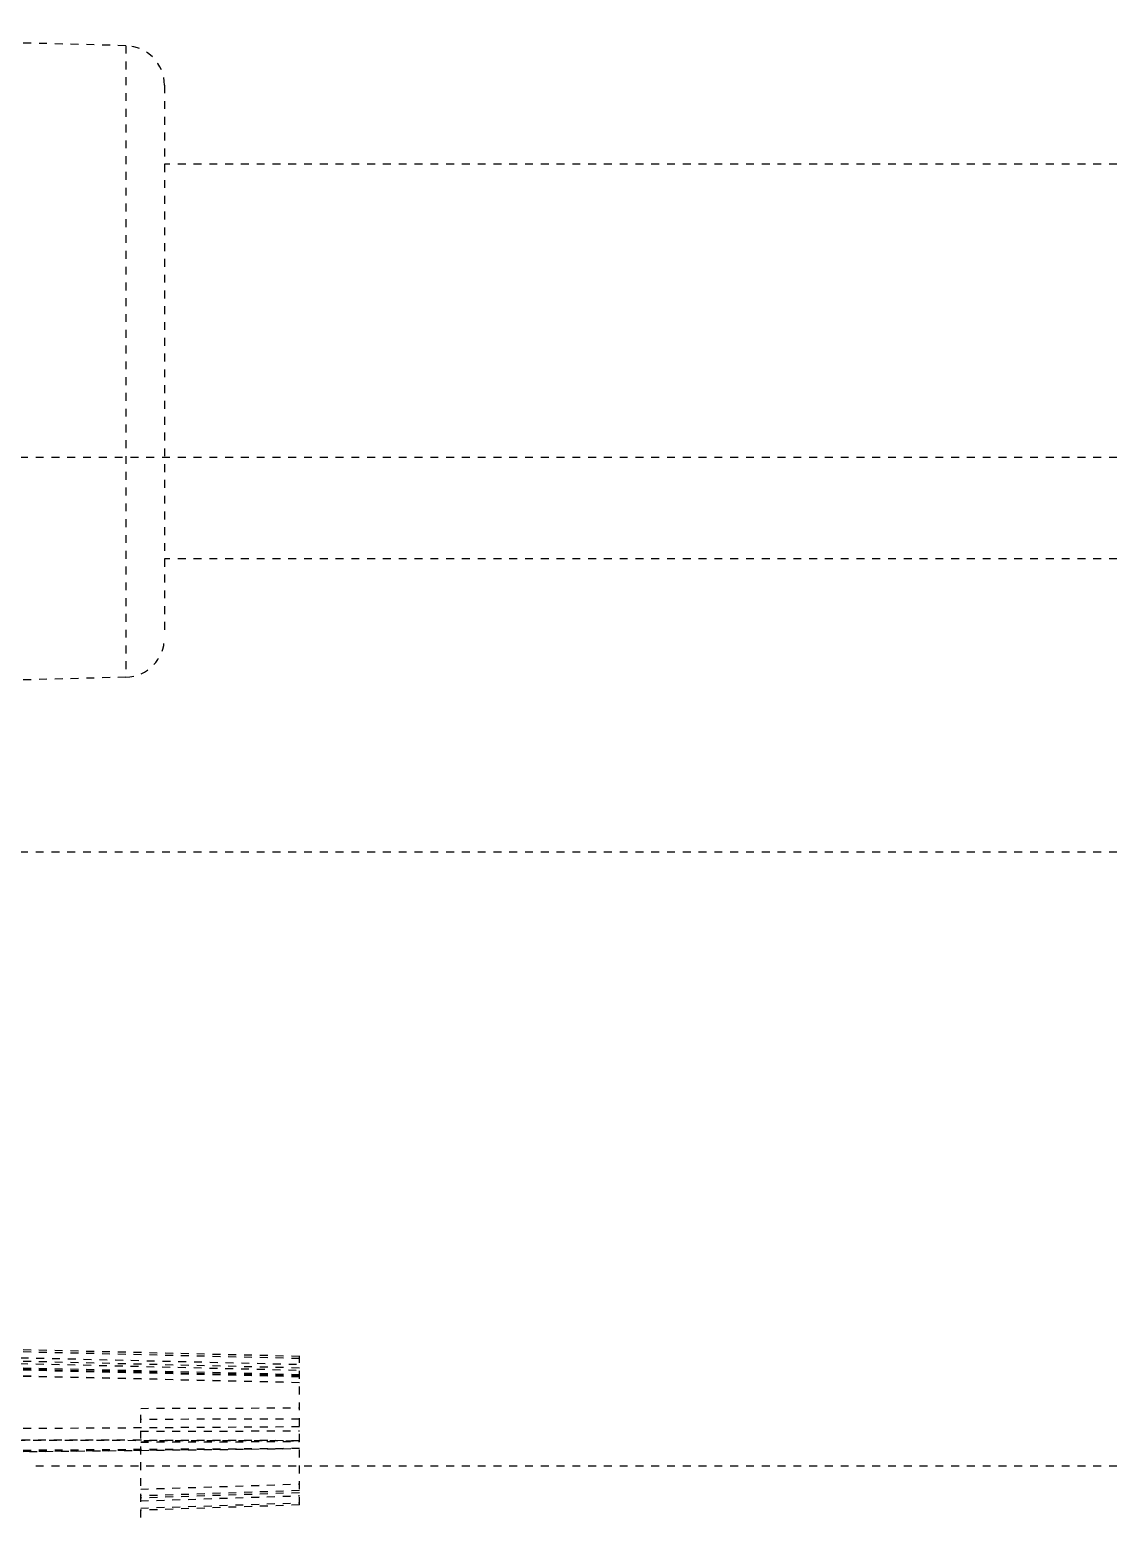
# Model space of a CAD drawing. Header units: millimetres. Extents: x 2089 to 2530, y 1631 to 2074.
# Drawn here: x 2428.4 to 2442.15, y 1802.09 to 1820.88 of the extents above; entities that cross this region are included whole.
import ezdxf

# ---------------------------------------------------------------- set-up
doc = ezdxf.new("R2010")
doc.units = ezdxf.units.MM
doc.linetypes.add('HIDDEN', pattern=[0.2, 0.1, -0.1])
doc.layers.add('DEFAULT_2', color=8, linetype='HIDDEN')

msp = doc.modelspace()

# ---------------------------------------------------------------- linework, layer by layer
at = {"layer": 'DEFAULT_2', "color": 8, "linetype": 'HIDDEN'}
for p, q in [((2429.623, 1820.672), (2421.871, 1820.875)), ((2429.623, 1820.672), (2429.623, 1812.67)), ((2430.112, 1820.17), (2430.112, 1813.172)), ((2471.781, 1819.171), (2430.112, 1819.171)), ((2471.781, 1815.453), (2425.891, 1815.453)), ((2471.781, 1814.171), (2430.112, 1814.171)), ((2429.623, 1812.67), (2421.871, 1812.467)), ((2471.781, 1810.453), (2425.891, 1810.453)), ((2431.821, 1803.832), (2403.781, 1804.5)), ((2431.821, 1804.037), (2406.271, 1804.646)), ((2431.821, 1804.064), (2406.287, 1804.673)), ((2406.289, 1804.499), (2431.821, 1803.89)), ((2406.294, 1804.572), (2431.821, 1803.964)), ((2431.821, 1803.917), (2406.294, 1804.526)), ((2431.821, 1803.805), (2403.781, 1804.473)), ((2431.821, 1803.731), (2403.781, 1804.4)), ((2431.821, 1803.816), (2406.294, 1804.425)), ((2431.821, 1803.731), (2418.354, 1804.038)), ((2431.821, 1802.182), (2431.821, 1804.073)), ((2429.811, 1803.406), (2431.821, 1803.412)), ((2429.811, 1800.823), (2429.811, 1803.406)), ((2431.821, 1803.271), (2429.811, 1803.265)), ((2414.049, 1803.036), (2431.821, 1802.996)), ((2431.821, 1803.171), (2418.354, 1803.085)), ((2428.404, 1803.004), (2425.891, 1803.009)), ((2429.81, 1803.001), (2428.404, 1803.004)), ((2431.821, 1802.996), (2429.81, 1803.001)), ((2429.811, 1803.115), (2431.821, 1803.121)), ((2429.811, 1802.98), (2431.821, 1802.986)), ((2429.811, 1802.979), (2431.821, 1802.986)), ((2429.811, 1802.979), (2431.821, 1802.986)), ((2431.821, 1802.897), (2406.294, 1802.599)), ((2431.821, 1802.897), (2418.354, 1802.805)), ((2428.401, 1802.858), (2429.813, 1802.874)), ((2429.813, 1802.874), (2431.821, 1802.897)), ((2471.781, 1802.674), (2428.404, 1802.674)), ((2429.811, 1802.381), (2431.821, 1802.448)), ((2429.811, 1802.382), (2431.821, 1802.447)), ((2431.821, 1802.363), (2429.811, 1802.296)), ((2431.821, 1802.336), (2429.811, 1802.27)), ((2429.811, 1802.233), (2431.821, 1802.3)), ((2429.811, 1802.233), (2431.821, 1802.299)), ((2429.811, 1802.142), (2431.821, 1802.209)), ((2431.821, 1802.182), (2429.811, 1802.115))]:
    msp.add_line(p, q, dxfattribs=at)
for centre, start, end in [((2429.61, 1820.17), 0, 88.5), ((2429.61, 1813.172), 271.5, 0)]:
    msp.add_arc(centre, 0.502, start, end, dxfattribs=at)

doc.saveas('drawing.dxf')
